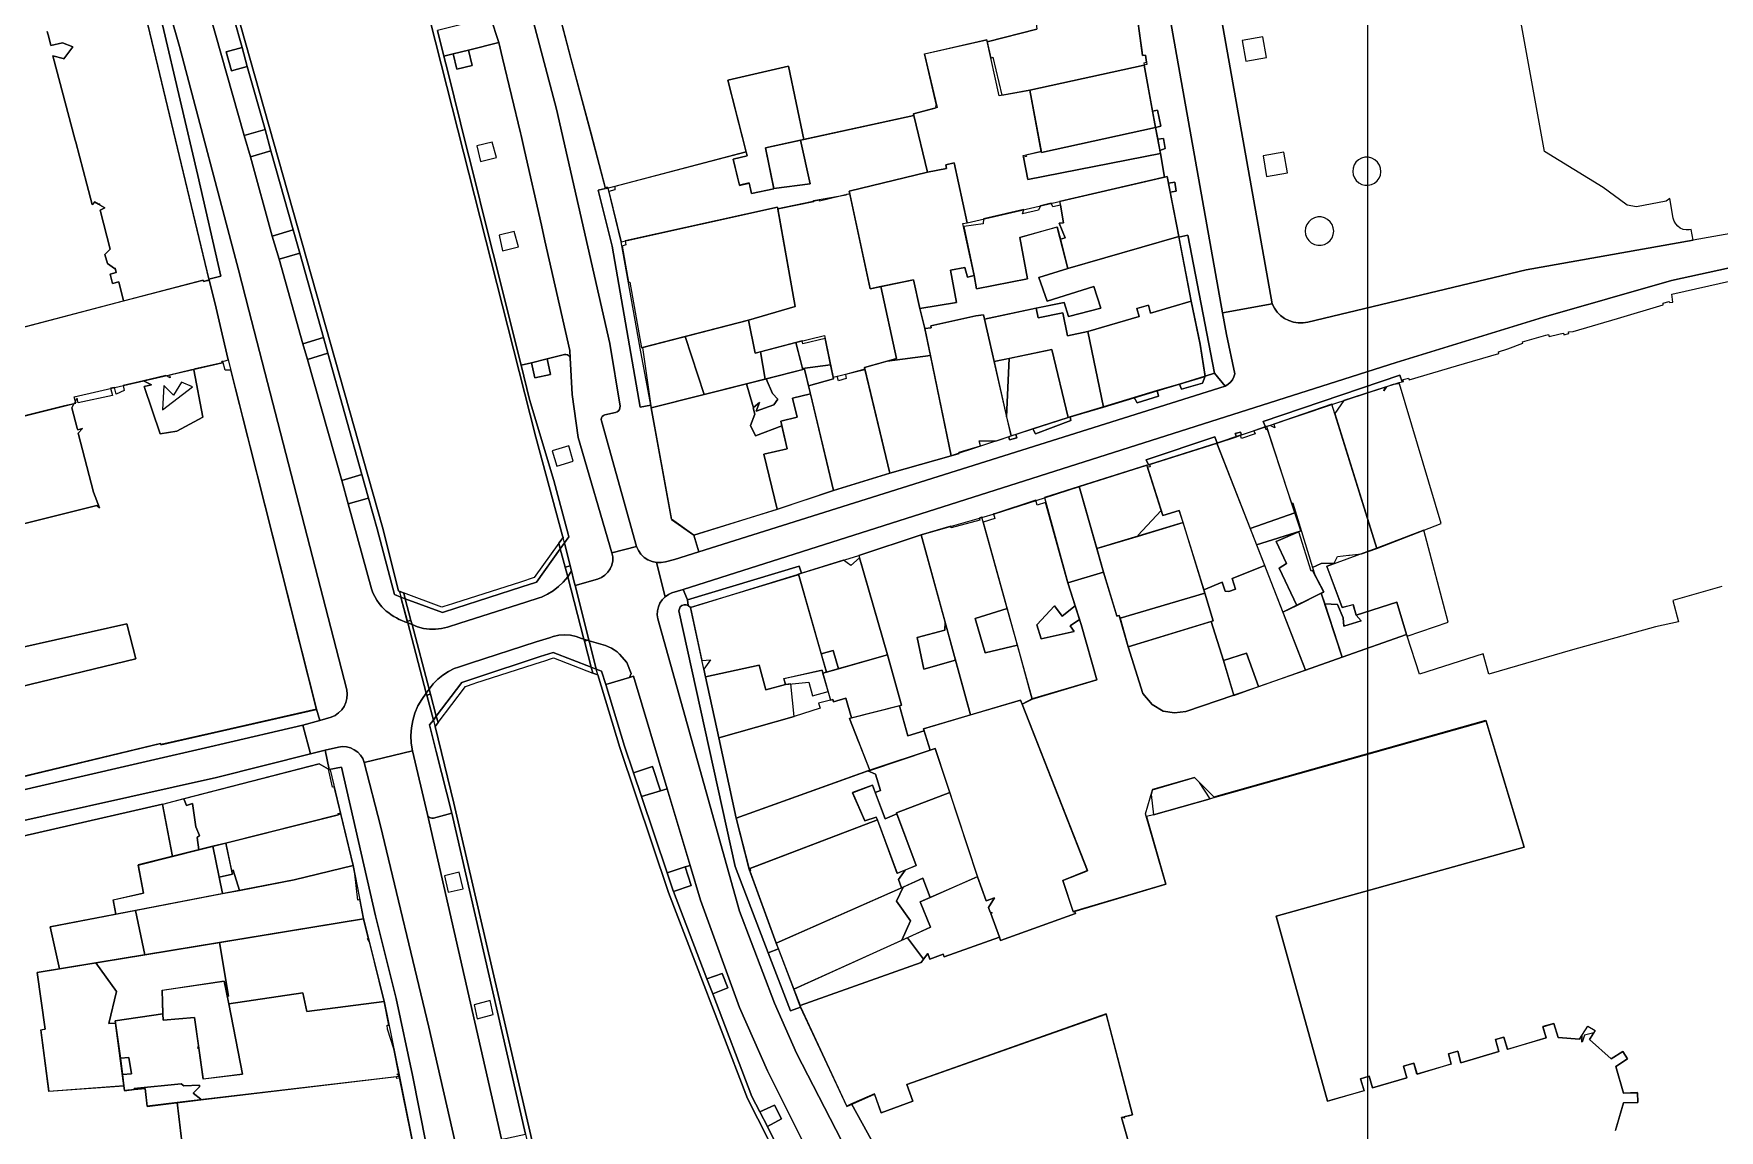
# Model space of a CAD drawing. Header units: metres. Extents: x -62 to 637, y -499 to 559.
# Drawn here: x 396.5 to 551.3, y 100.4 to 201.1 of the extents above; entities that cross this region are included whole.
import ezdxf

# ---------------------------------------------------------------- set-up
doc = ezdxf.new("R2010")
doc.units = ezdxf.units.M

msp = doc.modelspace()

# ---------------------------------------------------------------- linework, layer by layer
at = {"color": 7}
msp.add_lwpolyline([(0, 0), (519, 0), (519, 299), (0, 299)], close=True, dxfattribs=at)
at = {"layer": 'building_2', "color": 1}
for points in [[(496.51, 209.69), (496.38, 210.69), (486.52, 208.66), (486.78, 207.44), (487.91, 207.75), (488.62, 201.5), (484.06, 200.34), (484.39, 198.84), (484.58, 198.91), (485.4, 195.44), (487.99, 195.91), (498.46, 198.19), (498.52, 198.22), (498.48, 198.41), (498.7, 198.47), (498.61, 199.12), (498.32, 199.09), (497.01, 208.84), (496.86, 208.81), (496.74, 209.72), (496.51, 209.69)], [(489.05, 190.16), (499.52, 192.47), (498.46, 198.19), (487.99, 195.91), (489.05, 190.16)], [(468.13, 185.78), (471.13, 186.28), (471.18, 186.34), (471.44, 186.38), (471.39, 186.62), (478.57, 188.38), (477.33, 193.56), (466.92, 191.31), (467.8, 187.31), (464.47, 186.88), (464.48, 186.84), (462.44, 186.41), (462.22, 187.38), (461.31, 187.16), (460.73, 189.56), (462.03, 189.88), (461.95, 190.22), (449.88, 187.06), (449.89, 186.75), (449.34, 186.59), (450.47, 181.97), (464.8, 185.16), (464.84, 185), (468.16, 185.69), (468.13, 185.78)], [(487.62, 189.94), (487.66, 189.81), (487.4, 189.75), (487.8, 187.69), (499.98, 190.09), (499.52, 192.47), (489.05, 190.16), (489.03, 190.25), (487.62, 189.94)], [(466.92, 191.31), (463.72, 190.59), (464.47, 186.88), (467.8, 187.31), (466.92, 191.31)], [(482.88, 178.88), (481.84, 183.66), (482.22, 183.72), (481.02, 189.22), (480.27, 189.03), (480.33, 188.69), (478.57, 188.38), (471.39, 186.62), (473.32, 177.66), (477.31, 178.5), (477.87, 175.84), (481.26, 176.41), (480.68, 179.38), (482.02, 179.62), (482.27, 178.72), (482.88, 178.88)], [(491.08, 183.72), (490.66, 183.69), (491.22, 182.34), (490.79, 182.22), (491.48, 179.53), (501.66, 182.47), (500.59, 187.97), (490.71, 185.69), (490.78, 185.34), (491.08, 183.72)], [(450.54, 181.59), (451.13, 178.28), (451.25, 178.28), (452.34, 172.25), (462.15, 174.78), (466.43, 176.03), (464.8, 185.16), (450.84, 182.06), (450.88, 181.69), (450.54, 181.59)], [(490.66, 183.69), (491.08, 183.72), (490.78, 185.34), (490.1, 185.19), (489.94, 185.53), (488.95, 185.28), (488.77, 184.88), (487.31, 184.53), (487.44, 184.94), (483.72, 184.09), (483.68, 183.62), (481.91, 183.38), (482.88, 178.88), (483.08, 177.66), (487.76, 178.59), (487.05, 182.38), (490.5, 183.34), (490.79, 182.22), (491.22, 182.34), (490.66, 183.69)], [(491.14, 176.41), (488.55, 175.88), (488.73, 175), (491.01, 175.47), (491.45, 173.34), (493.3, 173.75), (498.02, 175.12), (497.8, 175.84), (498.86, 176.16), (499.07, 175.44), (502.8, 176.53), (501.66, 182.47), (491.48, 179.53), (488.81, 178.69), (489.58, 176.53), (493.85, 177.88), (494.51, 175.88), (491.53, 175.12), (491.14, 176.41)], [(474.87, 171.03), (478.86, 171.53), (478.35, 174.03), (477.87, 175.84), (477.31, 178.5), (474.29, 177.88), (475.73, 171.25), (474.87, 171.03)], [(504.07, 169.62), (503.62, 172.56), (502.8, 176.53), (499.07, 175.44), (498.86, 176.16), (497.8, 175.84), (498.02, 175.12), (493.3, 173.75), (494.75, 166.81), (499.66, 168.31), (501.73, 168.91), (504.07, 169.62)], [(483.44, 163.25), (483.34, 163.72), (484.93, 163.72), (486.25, 164.16), (483.82, 174.88), (483.71, 175.28), (483.03, 175.19), (478.9, 174.25), (478.91, 174.09), (478.35, 174.03), (480.76, 162.34), (481.5, 162.56), (481.48, 162.66), (483.44, 163.25)], [(494.75, 166.81), (493.3, 173.75), (491.45, 173.34), (491.01, 175.47), (488.73, 175), (488.55, 175.88), (483.82, 174.88), (484.7, 171), (489.99, 172.09), (491.51, 165.84), (494.75, 166.81)], [(458.08, 167.97), (463.67, 169.38), (463.26, 171.88), (462.75, 171.75), (462.15, 174.78), (456.32, 173.28), (458.08, 167.97)], [(453.14, 167.12), (453.21, 166.75), (458.08, 167.97), (456.32, 173.28), (452.41, 172.28), (453.14, 167.12)], [(463.67, 169.38), (467.14, 170.25), (466.51, 172.72), (463.26, 171.88), (463.67, 169.38)], [(467.11, 170.34), (469.68, 170.69), (469.19, 173.09), (467.14, 172.62), (467.09, 172.88), (466.51, 172.72), (467.11, 170.34)], [(489.99, 172.09), (486.09, 171.28), (485.85, 165.91), (486.25, 164.16), (491.51, 165.84), (489.99, 172.09)], [(463.16, 167.22), (462.62, 166.78), (462.59, 166.75), (462.74, 166.16), (462.34, 165.12), (462.8, 164.16), (465.2, 165.09), (465.11, 165.5), (466.62, 165.88), (466.2, 167.62), (467.83, 168.03), (467.28, 170.28), (463.78, 169.41), (464.35, 168.06), (464.84, 167.53), (464.48, 167), (462.85, 166.44), (463.16, 167.22)], [(469.68, 170.69), (467.11, 170.34), (467.14, 170.25), (467.28, 170.28), (467.65, 168.75), (469.94, 169.41), (469.68, 170.69)], [(471.12, 169.44), (470.4, 169.22), (470.3, 169.62), (469.91, 169.53), (469.94, 169.41), (467.65, 168.75), (469.95, 159.16), (475.13, 160.75), (472.83, 170.28), (471.04, 169.81), (471.12, 169.44)], [(478.86, 171.53), (474.87, 171.03), (472.8, 170.44), (475.13, 160.75), (480.76, 162.34), (478.86, 171.53)], [(486.09, 171.28), (484.7, 171), (485.85, 165.91), (486.09, 171.28)], [(409.66, 164.59), (412.05, 165.88), (411.24, 170.22), (411.02, 170.22), (409, 169.75), (409.07, 169.5), (408.66, 169.69), (406.62, 169.22), (407.35, 168.84), (406.67, 168.69), (408.13, 164.34), (409.66, 164.59)], [(408.36, 166.56), (411.12, 168.66), (410.09, 169.09), (409.35, 167.91), (408.48, 168.78), (408.36, 166.56)], [(462.62, 166.78), (462.51, 167.03), (461.97, 168.94), (453.21, 166.75), (455.09, 156.5), (457.12, 155.06), (464.77, 157.44), (463.57, 162.47), (465.71, 162.97), (465.2, 165.09), (462.8, 164.16), (462.34, 165.12), (462.74, 166.16), (462.59, 166.75), (462.62, 166.78)], [(462.62, 166.78), (463.16, 167.22), (462.85, 166.44), (464.48, 167), (464.84, 167.53), (464.35, 168.06), (463.78, 169.41), (461.97, 168.94), (462.51, 167.03), (462.62, 166.78)], [(520.61, 168.62), (516.81, 167.41), (515.97, 166.22), (519.83, 153.84), (525.74, 156.12), (521.91, 168.94), (521.34, 168.88), (520.72, 168.66), (520.48, 168.31), (520.61, 168.62)], [(463.57, 162.47), (464.77, 157.44), (469.95, 159.16), (467.83, 168.03), (466.2, 167.62), (466.62, 165.88), (465.11, 165.5), (465.71, 162.97), (463.57, 162.47)], [(513.94, 152.09), (514.73, 152.44), (515.92, 152.47), (516.23, 153.09), (517.27, 153.22), (517.34, 153.22), (518.43, 153.34), (519.83, 153.84), (515.71, 167.06), (510.38, 165.25), (510.48, 164.91), (510.04, 165.12), (509.7, 165.03), (511.98, 158.06), (512.12, 158), (513.94, 152.09)], [(512.3, 157.09), (509.8, 164.75), (509.69, 164.72), (509.59, 165), (508.55, 164.62), (508.65, 164.34), (507.41, 163.91), (507.31, 164.22), (505.16, 163.5), (508.22, 155.66), (512.3, 157.09)], [(505.92, 149.91), (506.26, 149.88), (506.86, 150.09), (506.55, 151.06), (509.54, 152.28), (505.16, 163.5), (498.95, 161.53), (499.03, 161.31), (498.79, 161.28), (500.19, 156.84), (501.7, 157.31), (503.95, 150.03), (505.62, 150.72), (505.92, 149.91)], [(497.95, 154.97), (497.9, 155.03), (500.03, 157.31), (498.73, 161.47), (492.52, 159.53), (494.13, 153.81), (497.95, 154.97)], [(491.48, 150.66), (494.73, 151.66), (492.52, 159.53), (489.31, 158.5), (491.48, 150.66)], [(492.69, 146.84), (492.54, 147.31), (491.68, 146.72), (492.05, 146.22), (489.02, 145.53), (488.61, 146.81), (490.23, 148.56), (490.96, 147.62), (492.14, 148.56), (491.48, 150.66), (489.43, 158.06), (488.66, 157.81), (488.54, 158.25), (484.83, 157.03), (484.64, 157), (484.77, 156.59), (483.7, 156.25), (488.19, 140), (494.14, 141.78), (492.69, 146.84)], [(483.39, 156.44), (480.77, 155.72), (480.73, 155.88), (477.99, 155.09), (482.52, 138.56), (487.13, 139.91), (487.26, 139.53), (488.19, 140), (486.84, 144.94), (483.89, 144.25), (482.95, 147.41), (485.9, 148.31), (483.58, 156.69), (483.34, 156.62), (483.39, 156.44)], [(497.9, 155.03), (497.95, 154.97), (502.04, 156.22), (501.7, 157.31), (500.19, 156.84), (500.03, 157.31), (497.9, 155.03)], [(512.8, 155.41), (512.85, 155.44), (512.3, 157.09), (508.22, 155.66), (508.8, 154.16), (512.8, 155.41)], [(477.62, 145.66), (480.16, 146.34), (480.19, 147.06), (477.99, 155.09), (472.28, 153.19), (474.9, 144.06), (476.2, 139.44), (476, 139.38), (476.78, 136.62), (478.27, 137.09), (478.22, 137.28), (482.52, 138.56), (481.14, 143.59), (478.25, 142.75), (477.62, 145.66)], [(504.04, 149.72), (502.04, 156.22), (494.13, 153.81), (494.73, 151.66), (495.96, 147.62), (496.19, 147.69), (496.27, 147.44), (504.04, 149.72)], [(511.53, 152.44), (510.59, 154.47), (512.8, 155.41), (508.8, 154.16), (511.22, 147.97), (512.48, 148.59), (510.87, 152.03), (511.53, 152.44)], [(466.73, 151.47), (468.83, 144.16), (469.92, 144.47), (470.4, 142.78), (474.9, 144.06), (472.34, 152.97), (471.55, 152.25), (470.86, 152.75), (466.73, 151.47)], [(506.26, 149.88), (505.92, 149.91), (505.62, 150.72), (503.95, 150.03), (504.82, 147.19), (504.63, 147.12), (505.75, 143.56), (507.88, 144.22), (508.97, 141.16), (513.28, 142.66), (509.54, 152.28), (506.55, 151.06), (506.86, 150.09), (506.26, 149.88)], [(516.65, 148.41), (515.23, 152.19), (515.92, 152.47), (514.73, 152.44), (513.94, 152.09), (514.15, 151.41), (514.96, 149.84), (514.73, 149.72), (515.05, 148.75), (516.21, 148.69), (516.75, 147.47), (516.8, 146.69), (518.39, 147.19), (517.95, 147.72), (517.67, 148.66), (516.65, 148.41)], [(466.67, 151.44), (466.64, 151.38), (456.81, 148.41), (457.88, 143.53), (458.66, 143.62), (458.05, 142.75), (458.2, 142.06), (463.12, 143.12), (463.73, 140.84), (465.55, 141.34), (465.4, 141.88), (468.9, 142.66), (468.98, 142.38), (469.3, 142.47), (466.73, 151.47), (466.67, 151.44)], [(492.05, 146.22), (491.68, 146.72), (492.54, 147.31), (492.14, 148.56), (490.96, 147.62), (490.23, 148.56), (488.61, 146.81), (489.02, 145.53), (492.05, 146.22)], [(496.27, 147.44), (497, 144.81), (504.82, 147.19), (504.04, 149.72), (496.27, 147.44)], [(513.28, 142.66), (516.66, 143.84), (514.73, 149.72), (511.22, 147.97), (513.28, 142.66)], [(522.55, 145.94), (521.66, 148.91), (517.95, 147.72), (518.39, 147.19), (516.8, 146.69), (516.75, 147.47), (516.21, 148.69), (515.05, 148.75), (516.66, 143.84), (522.55, 145.94)], [(480.16, 146.34), (477.62, 145.66), (478.25, 142.75), (481.14, 143.59), (480.19, 147.06), (480.16, 146.34)], [(486.84, 144.94), (485.9, 148.31), (482.95, 147.41), (483.89, 144.25), (486.84, 144.94)], [(470.4, 142.78), (469.92, 144.47), (468.83, 144.16), (468.88, 143.94), (469.3, 142.47), (470.4, 142.78)], [(471.09, 140.09), (471.62, 138.28), (476.2, 139.44), (474.9, 144.06), (468.98, 142.38), (469.67, 139.91), (469.88, 139.97), (469.95, 139.75), (471.09, 140.09)], [(506.71, 140.34), (508.97, 141.16), (507.88, 144.22), (505.75, 143.56), (506.71, 140.34)], [(466.34, 138.41), (466.05, 141.41), (465.55, 141.34), (463.73, 140.84), (463.12, 143.12), (458.2, 142.06), (459.44, 136.44), (466.34, 138.41)], [(471.42, 138.22), (471.62, 138.28), (471.09, 140.09), (469.95, 139.75), (469.88, 139.97), (469.67, 139.91), (468.59, 139.62), (468.74, 139.16), (466.34, 138.41), (459.44, 136.44), (461.01, 129.06), (473.28, 133.47), (472.33, 135.91), (472.24, 136.12), (471.42, 138.22)], [(484.73, 121.75), (484.19, 120.88), (484.35, 120.44), (484.52, 120.38), (484.39, 120.31), (485.18, 118.16), (485.29, 117.84), (492.16, 120.31), (492.09, 120.53), (491.97, 120.5), (491, 123.34), (493.27, 124.25), (487.26, 139.53), (487.13, 139.91), (478.22, 137.28), (478.84, 135.31), (479.28, 135.47), (483.16, 123.69), (483.98, 121.47), (484.73, 121.75)], [(473.78, 131.44), (474.7, 129), (475.77, 129.47), (475.73, 129.56), (480.62, 131.44), (479.28, 135.47), (473.28, 133.47), (473.12, 133.41), (473.81, 133.12), (474.27, 131.62), (473.78, 131.44)], [(411.75, 127.47), (411.54, 127.31), (411.7, 126.16), (424.52, 129.38), (424.48, 129.5), (424.69, 129.56), (424.11, 131.94), (423.96, 131.91), (423.59, 133.56), (422.73, 134.06), (410.3, 130.84), (410.55, 130.25), (411.11, 130.41), (411.41, 128.28), (411.75, 127.47)], [(473.81, 133.12), (473.12, 133.41), (461.01, 129.06), (462.22, 124.41), (473.98, 128.91), (473.88, 129.16), (472.83, 128.84), (471.71, 131.41), (473.53, 132.09), (473.78, 131.44), (474.27, 131.62), (473.81, 133.12)], [(504.53, 130.84), (503.56, 132.34), (503.1, 132.81), (499.23, 131.69), (499.11, 131.25), (499.32, 129.38), (504.53, 130.84)], [(411.54, 127.31), (411.75, 127.47), (411.41, 128.28), (411.11, 130.41), (410.55, 130.25), (410.3, 130.84), (408.35, 130.34), (409.27, 125.56), (411.7, 126.16), (411.54, 127.31)], [(476.21, 122.69), (478.14, 123.56), (478.84, 121.78), (483.17, 123.72), (480.62, 131.44), (475.73, 129.56), (477.55, 124.72), (476.52, 124.31), (475.91, 123.44), (476.21, 122.69)], [(420.44, 123.41), (425.86, 124.72), (424.72, 129.44), (414.18, 126.78), (414.7, 124.28), (414.84, 124.31), (415.41, 122.44), (420.44, 123.41)], [(462.34, 124.28), (462.27, 124.25), (464.7, 117.59), (476.21, 122.69), (475.91, 123.44), (476.52, 124.31), (475.79, 124), (473.98, 128.91), (462.28, 124.44), (462.34, 124.28)], [(403.82, 121.56), (404.08, 120.25), (413.87, 122.16), (412.97, 126.5), (406.12, 124.78), (406.62, 122.19), (403.82, 121.56)], [(426.47, 121.62), (426.29, 121.56), (426.01, 123.97), (425.86, 124.72), (420.44, 123.41), (405.88, 120.59), (406.73, 116.53), (426.81, 119.84), (426.47, 121.62)], [(413.87, 122.16), (415.41, 122.44), (414.84, 124.31), (414.7, 124.28), (414.77, 123.94), (413.55, 123.66), (413.87, 122.16)], [(477.01, 119.66), (475.73, 121.44), (476.34, 122.75), (464.7, 117.59), (466.3, 113.38), (476.23, 117.88), (477.01, 119.66)], [(475.73, 121.44), (477.01, 119.66), (476.23, 117.88), (478.85, 119.06), (477.92, 121.38), (478.84, 121.78), (478.14, 123.56), (476.34, 122.75), (475.73, 121.44)], [(476.74, 118.09), (478.21, 116.12), (478.61, 116.66), (478.8, 116.12), (480.03, 116.59), (480.12, 116.34), (485.18, 118.16), (484.39, 120.31), (484.52, 120.38), (484.35, 120.44), (484.19, 120.88), (484.73, 121.75), (483.98, 121.47), (483.16, 123.69), (477.92, 121.38), (478.85, 119.06), (476.74, 118.09)], [(405.88, 120.59), (398.03, 119.09), (398.88, 115.25), (406.73, 116.53), (405.88, 120.59)], [(413.57, 117.66), (414.41, 112.72), (414.3, 112.72), (414.43, 112.03), (421.24, 113.03), (421.59, 111.34), (428.7, 112.25), (427.34, 117.72), (427.16, 118.03), (427.24, 118.09), (426.81, 119.84), (413.57, 117.66)], [(414.41, 112.72), (413.57, 117.66), (402.22, 115.78), (404.12, 113.16), (403.41, 110.22), (404.05, 110.25), (404.02, 110.47), (408.39, 111.12), (408.31, 113.28), (414.02, 114.12), (414.3, 112.72), (414.41, 112.72)], [(478.01, 115.84), (478.21, 116.12), (476.74, 118.09), (466.3, 113.38), (466.88, 111.88), (478.01, 115.84)], [(402.22, 115.78), (396.84, 114.91), (397.57, 109.72), (397.18, 109.62), (397.93, 104), (404.8, 104.5), (404.05, 110.25), (403.41, 110.22), (404.12, 113.16), (402.22, 115.78)], [(405.75, 104.25), (410.06, 104.69), (410.3, 104.5), (411.74, 104.56), (411.76, 104.41), (411.16, 103.84), (411.87, 103.28), (411.88, 103.22), (430.1, 105.38), (429.85, 105.56), (430.06, 105.56), (429.59, 107.91), (429.02, 109.72), (428.97, 110.06), (429.14, 110.06), (428.7, 112.25), (421.59, 111.34), (421.24, 113.03), (414.43, 112.03), (415.7, 105.56), (412.09, 105.12), (411.69, 107.97), (411.59, 107.94), (411.65, 108.22), (411.28, 110.78), (408.41, 110.53), (408.39, 111.12), (404.02, 110.47), (404.48, 107.03), (405.26, 107.12), (405.52, 105.62), (404.67, 105.53), (404.8, 104.5), (404.85, 104.06), (405.76, 104.16), (405.75, 104.25)], [(405.26, 107.12), (404.48, 107.03), (404.67, 105.53), (405.52, 105.62), (405.26, 107.12)], [(431.44, 98.78), (430.12, 105.25), (429.85, 105.19), (429.82, 105.34), (409.7, 102.97), (410.48, 96.28), (431.3, 98.59), (431.27, 98.75), (431.44, 98.78)], [(410.06, 104.69), (405.75, 104.25), (405.76, 104.16), (406.77, 104.25), (406.94, 102.62), (411.88, 103.22), (411.87, 103.28), (411.16, 103.84), (411.76, 104.41), (411.74, 104.56), (410.3, 104.5), (410.06, 104.69)]]:
    msp.add_lwpolyline(points, close=True, dxfattribs=at)
for points in [[(444.54, 203.72), (445.83, 198.81), (447.7, 191.88), (449, 186.97), (449.2, 187.03), (449.08, 186.88), (461.95, 190.22), (460.24, 196.81), (465.81, 198.09), (467.22, 191.38), (477.33, 193.56), (477.29, 193.72), (479.39, 194.28), (479.34, 194.47), (479.41, 194.5), (478.3, 199.22), (484.02, 200.53), (484.06, 200.34), (488.62, 201.5)], [(387.34, 171.97), (404.78, 176.56), (404.33, 178.31), (403.76, 178.16), (403.54, 179), (404.11, 179.16), (404.01, 179.56), (403.93, 179.53), (403.3, 179.97), (403.07, 180.81), (403.55, 181.31), (402.63, 184.88), (403.06, 185.09), (402.57, 185.38), (402.57, 185.47), (402.48, 185.44), (402.12, 185.66), (401.98, 185.44), (401.88, 185.41), (401.39, 187.28), (400.39, 191.12), (400.34, 191.31), (398.27, 199.06), (399.24, 198.81), (399.29, 198.78), (400.11, 199.88), (399.18, 200.25), (398.1, 200), (397.91, 200.75), (397.77, 201.28)], [(397.77, 201.28), (397.91, 200.75), (398.1, 200), (399.18, 200.25), (400.11, 199.88), (399.29, 198.78), (399.24, 198.81), (398.27, 199.06), (400.34, 191.31), (400.39, 191.12), (401.39, 187.28), (401.88, 185.41), (401.98, 185.44), (402.12, 185.66), (402.48, 185.44), (402.57, 185.47), (402.57, 185.38), (402.57, 185.38), (403.06, 185.09), (402.63, 184.88), (403.55, 181.31), (403.07, 180.81), (403.3, 179.97), (403.93, 179.53), (404.01, 179.56), (404.11, 179.16), (403.54, 179), (403.76, 178.16), (404.33, 178.31), (404.78, 176.56), (412.09, 178.47), (412.11, 178.34), (412.63, 178.47), (407, 201.91)], [(389.91, 131.53), (408.17, 135.94), (408.2, 135.81), (422.48, 139.06), (414.63, 170.19), (414.11, 170.19), (413.9, 171), (413.8, 171), (413.82, 170.88), (411.23, 170.28), (411.24, 170.22), (412.05, 165.88), (409.66, 164.59), (408.13, 164.34), (406.67, 168.69), (407.35, 168.84), (406.62, 169.22), (404.73, 168.78), (404.73, 168.78), (404.83, 168.34), (404.1, 168), (403.95, 168.59), (403.59, 168.53), (403.77, 167.88), (400.62, 167.19), (400.51, 167.62), (400.34, 167.34), (400.38, 167.19), (400.24, 167.16), (400.21, 167.09), (400.03, 166.75), (400.52, 164.88), (400.59, 164.72), (401.01, 164.84), (400.62, 164.41), (402.01, 159), (402.58, 157.56), (402.32, 157.78), (393.88, 155.66)], [(393.88, 155.66), (402.32, 157.78), (402.58, 157.56), (402.01, 159), (400.62, 164.41), (401.01, 164.84), (400.59, 164.72), (400.52, 164.88), (400.03, 166.75), (400.21, 167.09), (399.36, 166.91), (389.33, 164.41)], [(395.24, 144.72), (405.09, 146.91), (405.91, 143.69), (386.52, 139.03)], [(386.52, 139.03), (405.91, 143.69), (405.09, 146.91), (395.24, 144.72)], [(541.74, 100.41), (542.49, 102.94), (543.81, 102.97), (543.78, 103.88), (542.49, 103.84), (541.78, 106.28), (542.86, 106.97), (542.41, 107.66), (541.34, 106.97), (539.37, 108.75), (539.77, 109.38), (538.89, 109.16), (538.7, 108.5), (538.65, 108.53), (538.7, 109.12), (538.64, 109.09), (538.44, 108.78), (536.47, 108.94), (536.08, 110.22), (535.06, 109.94), (535.37, 108.91), (531.83, 107.84), (531.5, 108.97), (530.73, 108.75), (531.05, 107.66), (527.56, 106.62), (527.26, 107.69), (526.4, 107.44), (526.67, 106.5), (523.52, 105.59), (523.23, 106.59), (522.27, 106.31), (522.59, 105.25), (519.45, 104.31), (519.14, 105.38), (518.34, 105.16), (518.66, 104.06), (515.3, 103.09), (510.58, 120.09), (533.37, 126.41), (529.88, 137.97), (504.53, 130.84), (499.32, 129.38), (498.69, 129.22), (500.47, 123), (500.47, 123), (492.09, 120.53), (492.16, 120.31), (485.29, 117.84), (485.18, 118.16), (480.12, 116.34), (480.03, 116.59), (478.8, 116.12), (478.61, 116.66), (478.21, 116.12), (478.01, 115.84), (466.88, 111.88), (466.93, 111.75), (471.19, 102.62), (473.73, 103.75), (474.34, 102.03), (477.24, 103.09), (476.68, 104.62), (494.98, 111.09), (497.41, 101.84), (496.62, 101.66), (496.66, 101.53), (496.49, 101.62), (496.39, 101.59), (500.74, 86.34)]]:
    msp.add_lwpolyline(points, dxfattribs=at)
at = {"layer": 'road_0', "color": 8}
for points in [[(424.74, 268.98), (444.51, 194.16), (449.43, 172.65), (450.36, 166.9), (450.35, 166.74), (450.3, 166.59), (450.22, 166.46), (450.09, 166.37), (449.95, 166.31), (448.96, 166.08), (448.83, 166.03), (448.73, 165.93), (448.66, 165.81), (448.63, 165.67), (448.64, 165.53), (451.86, 154), (452.04, 153.63), (452.28, 153.29), (452.58, 153.01), (452.92, 152.79), (453.3, 152.63), (453.7, 152.54), (454.12, 152.53), (454.52, 152.6), (455.35, 152.82), (457.6, 153.52), (457.12, 155.05), (455.09, 156.51), (453.21, 166.75), (453.17, 166.97), (452.21, 166.81), (449.62, 181.59), (448.34, 186.73), (449.03, 186.86), (447.7, 191.87), (445.83, 198.82), (444.54, 203.73)], [(438.46, 202.58), (439.24, 200.27), (439.58, 198.84), (441.21, 191.99), (441.27, 191.72), (441.58, 190.35), (443.14, 183.49), (443.46, 182.06), (445.75, 172.01), (445.77, 171.33), (445.95, 167.95), (446.52, 164.01), (449.61, 153.44), (451.86, 154), (448.64, 165.53), (448.63, 165.67), (448.66, 165.81), (448.73, 165.93), (448.83, 166.03), (448.96, 166.08), (449.95, 166.31), (450.09, 166.37), (450.22, 166.46), (450.3, 166.59), (450.35, 166.74), (450.36, 166.9), (449.43, 172.65), (444.51, 194.16), (424.74, 268.98)], [(405.31, 228.92), (415.86, 191.73), (417.77, 192.27), (416.13, 198.08), (414.68, 197.67), (414.19, 199.41), (415.65, 199.81), (413.37, 207.92)], [(406.19, 212.95), (409.9, 199.9), (415.32, 179.39), (416.29, 175.71), (425.26, 140.85), (425.31, 140.46), (425.28, 140.07), (425.18, 139.69), (425.02, 139.33), (424.8, 139.01), (424.52, 138.73), (424.2, 138.51), (423.84, 138.35), (422.78, 138.05), (421.22, 137.6), (421.95, 134.97), (423.29, 135.3), (424.5, 135.6), (424.87, 135.65), (425.25, 135.62), (425.62, 135.53), (425.96, 135.36), (426.27, 135.14), (426.52, 134.86), (426.73, 134.54), (426.87, 134.19), (431.31, 135.26), (431.19, 135.95), (431.16, 136.66), (431.2, 137.36), (431.33, 138.05), (431.53, 138.72), (431.8, 139.37), (432.15, 139.98), (432.57, 140.55), (430.86, 147), (430.59, 147.1), (430.33, 147.21), (430.08, 147.32), (429.83, 147.45), (429.58, 147.59), (429.35, 147.74), (429.12, 147.91), (428.9, 148.08), (428.69, 148.27), (428.5, 148.47), (428.25, 148.77), (428.02, 149.08), (427.83, 149.41), (427.67, 149.76), (427.54, 150.13), (425.4, 157.91), (424.8, 160.08), (421.65, 171.18), (421.24, 172.61), (419.05, 180.38), (418.42, 182.5), (416.42, 189.77), (415.86, 191.73), (405.31, 228.92)], [(408.34, 201.9), (411.61, 188.05), (413.7, 178.82), (412.61, 178.54), (412.63, 178.46), (413.2, 176.27), (413.84, 173.51), (414.39, 171.13), (422.49, 139.08), (422.78, 138.05), (423.84, 138.35), (424.2, 138.51), (424.52, 138.73), (424.8, 139.01), (425.02, 139.33), (425.18, 139.69), (425.28, 140.07), (425.31, 140.46), (425.26, 140.85), (416.29, 175.71), (415.32, 179.39), (409.9, 199.9), (406.19, 212.95)], [(497.93, 201.99), (498.25, 199.59), (498.32, 199.08), (498.61, 199.12), (498.73, 198.24), (498.46, 198.2), (499.25, 193.98), (499.71, 194.05), (500.01, 192.6), (499.52, 192.47), (499.72, 191.41), (500.26, 191.47), (500.41, 190.54), (499.92, 190.37), (499.98, 190.08), (500.35, 187.92), (500.59, 187.97), (500.71, 187.37), (501.29, 187.46), (501.41, 186.62), (500.87, 186.54), (501.65, 182.46), (501.67, 182.39), (502.49, 182.58), (504.93, 169.92), (505.91, 168.74), (506.17, 168.89), (506.39, 169.08), (506.58, 169.32), (506.71, 169.58), (506.79, 169.87), (506.03, 173.47), (505.68, 175.46), (500.72, 203.29)], [(500.72, 203.29), (505.68, 175.46), (510.23, 176.27), (505.33, 203.78)], [(564.24, 184.85), (548.87, 182.12), (533.55, 179.4), (513.49, 174.6), (513.06, 174.53), (512.61, 174.53), (512.18, 174.6), (511.76, 174.74), (511.36, 174.94), (511, 175.2), (510.69, 175.52), (510.43, 175.88), (510.23, 176.27), (505.68, 175.46), (506.03, 173.47), (506.79, 169.87), (506.71, 169.58), (506.58, 169.32), (506.39, 169.08), (506.17, 168.89), (505.91, 168.74), (457.6, 153.52), (455.35, 152.82), (454.52, 152.6), (454.12, 152.53), (453.7, 152.54), (454.49, 149.38), (454.79, 149.6), (455.12, 149.76), (456.14, 150.06), (521.6, 170.89), (535.14, 175.06), (546.89, 178.43), (558.25, 180.89)], [(558.25, 180.89), (546.89, 178.43), (535.14, 175.06), (521.6, 170.89), (456.14, 150.06), (456.54, 149.12), (466.8, 152.2), (467.01, 151.56), (472.28, 153.18), (477.99, 155.08), (483.58, 156.68), (484.83, 157.04), (489.31, 158.49), (492.53, 159.53), (492.53, 159.53), (498.73, 161.47), (498.88, 161.52), (498.66, 161.97), (504.96, 164.06), (505.17, 163.49), (506.94, 164.09), (506.84, 164.38), (507.31, 164.51), (507.42, 164.25), (509.6, 164.99), (509.4, 165.47), (521.95, 169.72), (522.15, 169.12), (522.28, 169.15), (522.24, 169.35), (522.75, 169.47), (522.79, 169.32), (527.16, 170.59), (531.02, 171.72), (531, 171.87), (531.85, 172.16), (533.23, 172.67), (533.2, 172.79), (533.43, 172.85), (535.34, 173.42), (535.61, 173.48), (535.66, 173.29), (536.53, 173.5), (536.66, 173.53), (536.96, 173.6), (536.99, 173.45), (537.46, 173.57), (537.42, 173.72), (537.85, 173.73), (541.92, 174.94), (546.12, 176.19), (546.12, 176.34), (546.63, 176.49), (546.73, 176.39), (547.01, 176.45), (546.91, 177.17), (554.66, 178.92)], [(477.88, 85.54), (466.56, 107.51), (464.53, 112.1), (461.33, 120.55), (453.82, 147.38), (453.77, 147.74), (453.79, 148.11), (453.88, 148.47), (454.02, 148.81), (454.23, 149.12), (454.49, 149.38), (454.49, 149.38), (453.7, 152.54), (453.3, 152.63), (452.92, 152.79), (452.58, 153.01), (452.28, 153.29), (452.04, 153.63), (451.86, 154), (449.61, 153.44), (449.68, 153.07), (449.68, 152.68), (449.6, 152.31), (449.45, 151.96), (449.24, 151.64), (448.97, 151.37), (448.65, 151.16), (448.3, 151.02), (446.23, 150.43), (447.5, 145.43), (447.51, 145.36), (448.59, 145.04), (449.03, 144.91), (449.31, 144.8), (449.58, 144.67), (449.83, 144.51), (450.08, 144.33), (450.31, 144.14), (450.97, 143.35), (451.37, 142.36), (451.21, 141.97), (451.6, 142.12), (454.68, 131.77), (456.78, 124.74), (457.73, 121.56), (461.32, 111.69), (463.88, 105.89), (467.81, 98.06)], [(474.39, 97.81), (471.62, 102.84), (471.19, 102.64), (466.93, 111.74), (466, 111.38), (463.97, 116.71), (460.94, 124.64), (455.76, 148.1), (455.8, 148.29), (455.89, 148.46), (456.04, 148.59), (456.23, 148.66), (456.42, 148.66), (456.61, 148.6), (456.54, 149.12), (456.14, 150.06), (455.12, 149.76), (454.79, 149.6), (454.49, 149.38), (454.23, 149.12), (454.02, 148.81), (453.88, 148.47), (453.79, 148.11), (453.77, 147.74), (453.82, 147.38), (461.33, 120.55), (464.53, 112.1), (466.56, 107.51), (477.88, 85.54)], [(436.59, 93.32), (432.79, 109.9), (428.36, 128.38), (426.87, 134.19), (426.87, 134.19), (426.73, 134.54), (426.52, 134.86), (426.27, 135.14), (425.96, 135.36), (425.62, 135.53), (425.25, 135.62), (424.87, 135.65), (424.5, 135.6), (423.29, 135.3), (423.66, 133.54), (424.78, 133.75), (427.9, 120.1), (429.8, 112.53), (431.3, 105.49), (433.84, 92.66)], [(439.48, 99.61), (432.67, 129.42), (431.31, 135.26), (426.87, 134.19), (428.36, 128.38), (432.79, 109.9), (436.59, 93.32)]]:
    msp.add_lwpolyline(points, dxfattribs=at)
for points in [[(438.46, 202.58), (433.6, 201.36), (434.18, 199.03), (435.04, 199.24), (436.43, 199.58), (439.24, 200.27), (438.46, 202.58)], [(439.24, 200.27), (436.43, 199.58), (436.77, 198.17), (435.38, 197.81), (435.04, 199.24), (434.18, 199.03), (434.54, 197.6), (436.3, 190.55), (436.65, 189.12), (438.35, 182.34), (438.71, 180.89), (441.27, 170.64), (442.22, 170.88), (443.66, 171.23), (445.26, 171.63), (445.39, 171.64), (445.52, 171.61), (445.63, 171.54), (445.71, 171.45), (445.77, 171.33), (445.75, 172.01), (443.46, 182.06), (443.14, 183.49), (441.58, 190.35), (441.27, 191.72), (441.21, 191.99), (439.58, 198.84), (439.24, 200.27)], [(418.31, 190.33), (416.42, 189.77), (418.42, 182.5), (420.35, 183.06), (418.31, 190.33)], [(420.95, 180.94), (419.05, 180.38), (421.24, 172.61), (423.12, 173.2), (420.95, 180.94)], [(423.53, 171.75), (421.65, 171.18), (424.8, 160.08), (426.66, 160.61), (423.53, 171.75)], [(445.77, 171.33), (445.71, 171.45), (445.63, 171.54), (445.52, 171.61), (445.39, 171.64), (445.26, 171.63), (443.66, 171.23), (443.98, 169.79), (442.54, 169.48), (442.22, 170.88), (441.27, 170.64), (442.05, 167.49), (444.27, 160.07), (445.59, 155.13), (445.65, 154.89), (445.25, 154.33), (445.78, 152.22), (445.9, 151.76), (446.12, 150.86), (446.23, 150.43), (448.3, 151.02), (448.65, 151.16), (448.97, 151.37), (449.24, 151.64), (449.45, 151.96), (449.6, 152.31), (449.68, 152.68), (449.68, 153.07), (449.61, 153.44), (446.52, 164.01), (445.95, 167.95), (445.77, 171.33)], [(505.91, 168.74), (504.93, 169.92), (504.07, 169.64), (503.84, 169), (501.89, 168.46), (501.72, 168.92), (499.66, 168.32), (499.79, 167.81), (497.82, 167.21), (497.56, 167.68), (494.75, 166.83), (491.67, 165.91), (491.73, 165.58), (488.49, 164.34), (488.26, 164.82), (486.68, 164.3), (486.79, 163.99), (486.1, 163.79), (486.06, 164.09), (480.76, 162.33), (475.13, 160.75), (469.94, 159.16), (464.78, 157.42), (457.12, 155.05), (457.6, 153.52), (505.91, 168.74)], [(427.27, 158.43), (427.14, 158.4), (425.4, 157.91), (427.54, 150.13), (427.67, 149.76), (427.83, 149.41), (428.02, 149.08), (428.25, 148.77), (428.5, 148.47), (428.69, 148.27), (428.9, 148.08), (429.12, 147.91), (429.35, 147.74), (429.58, 147.59), (429.83, 147.45), (430.08, 147.32), (430.33, 147.21), (430.59, 147.1), (430.86, 147), (430.82, 147.14), (430.24, 149.36), (429.64, 149.59), (428.05, 155.64), (427.27, 158.43)], [(445.9, 151.76), (445.25, 154.33), (444.87, 153.8), (442.68, 150.73), (442.58, 150.7), (441.35, 150.3), (435.29, 148.36), (434.14, 147.99), (434.05, 147.96), (430.64, 149.21), (430.24, 149.36), (430.86, 147), (431.27, 146.84), (431.77, 146.64), (432.31, 146.49), (432.87, 146.41), (433.42, 146.41), (433.98, 146.47), (434.52, 146.61), (435.66, 146.97), (441.72, 148.9), (442.94, 149.29), (443.15, 149.36), (443.71, 149.63), (444.23, 149.95), (444.71, 150.33), (445.15, 150.75), (445.55, 151.22), (445.9, 151.76)], [(446.23, 150.43), (446.12, 150.86), (445.9, 151.76), (445.55, 151.22), (445.15, 150.75), (444.71, 150.33), (444.23, 149.95), (443.71, 149.63), (443.15, 149.36), (442.94, 149.29), (441.72, 148.9), (435.66, 146.97), (434.52, 146.61), (433.98, 146.47), (433.42, 146.41), (432.87, 146.41), (432.31, 146.49), (431.77, 146.64), (431.27, 146.84), (430.86, 147), (432.57, 140.55), (432.83, 140.92), (433.2, 141.4), (433.62, 141.83), (434.09, 142.21), (434.6, 142.54), (435.14, 142.82), (435.53, 142.94), (436.64, 143.3), (442.67, 145.25), (443.87, 145.64), (444.22, 145.75), (444.74, 145.87), (445.27, 145.91), (445.81, 145.87), (446.33, 145.75), (446.82, 145.56), (447.04, 145.5), (447.51, 145.36), (446.23, 150.43)], [(448.17, 142.76), (447.51, 145.36), (447.04, 145.5), (446.82, 145.56), (446.33, 145.75), (445.81, 145.87), (445.27, 145.91), (444.74, 145.87), (444.22, 145.75), (443.87, 145.64), (442.67, 145.25), (436.64, 143.3), (435.53, 142.94), (435.14, 142.82), (434.6, 142.54), (434.09, 142.21), (433.62, 141.83), (433.2, 141.4), (432.83, 140.92), (432.57, 140.55), (433.22, 138.08), (433.49, 138.44), (435.83, 141.54), (435.91, 141.57), (437.01, 141.93), (443.02, 143.9), (444.21, 144.27), (447.72, 142.93), (448.17, 142.76)], [(447.51, 145.36), (448.17, 142.76), (448.66, 142.58), (449.04, 141.33), (451.21, 141.97), (451.37, 142.36), (450.97, 143.35), (450.31, 144.14), (450.08, 144.33), (449.83, 144.51), (449.58, 144.67), (449.31, 144.8), (449.03, 144.91), (448.59, 145.04), (447.51, 145.36)], [(451.21, 141.97), (449.04, 141.33), (450.77, 135.69), (451.59, 133.24), (453.35, 133.81), (454.07, 131.59), (454.68, 131.77), (451.6, 142.12), (451.21, 141.97)], [(432.61, 140.37), (432.57, 140.55), (432.15, 139.98), (431.8, 139.37), (431.53, 138.72), (431.33, 138.05), (431.2, 137.36), (431.16, 136.66), (431.19, 135.95), (431.31, 135.26), (432.67, 129.42), (432.72, 129.29), (432.82, 129.17), (432.95, 129.1), (433.09, 129.06), (433.24, 129.07), (434.91, 129.52), (433.48, 135.19), (432.86, 137.64), (433.22, 138.08), (432.61, 140.37)], [(421.22, 137.6), (422.78, 138.05), (422.49, 139.08), (412.81, 136.87), (408.2, 135.82), (408.17, 135.94), (389.91, 131.54), (389.93, 131.39), (389.33, 131.24), (389.28, 131.44), (388.26, 131.21), (387.5, 131.04), (358.7, 124.63), (342.43, 121.01), (341.71, 120.85), (342.03, 119.38), (342.05, 119.3), (358.85, 123.18), (359.01, 123.22), (406.46, 134.18), (413.1, 135.72), (413.61, 135.83), (421.22, 137.6)], [(421.95, 134.97), (421.22, 137.6), (413.61, 135.83), (413.1, 135.72), (406.46, 134.18), (359.01, 123.22), (358.85, 123.18), (342.05, 119.3), (342.49, 117.02), (413.31, 132.81), (421.95, 134.97)], [(386.04, 125.25), (388.54, 125.82), (408.35, 130.35), (422.73, 134.07), (423.66, 133.54), (423.29, 135.3), (421.95, 134.97), (413.31, 132.81), (342.49, 117.02), (342.66, 116.12), (342.85, 115.42), (348.36, 116.68), (353.92, 117.94), (359.2, 119.14), (368.93, 121.36), (374.18, 122.55), (376.44, 123.07), (386.04, 125.25)], [(454.68, 131.77), (454.07, 131.59), (452.33, 131.07), (454.69, 124.04), (456.32, 124.6), (456.78, 124.74), (454.68, 131.77)], [(434.91, 129.52), (433.24, 129.07), (433.09, 129.06), (432.95, 129.1), (432.82, 129.17), (432.72, 129.29), (432.67, 129.42), (439.48, 99.61), (439.83, 99.66), (441.24, 99.97), (441.69, 100.08), (434.91, 129.52)], [(456.78, 124.74), (456.32, 124.6), (456.9, 122.89), (455.26, 122.34), (458.33, 114.34), (459.73, 114.82), (460.25, 113.5), (458.87, 112.94), (462.47, 103.53), (463.19, 102.12), (464.53, 102.74), (465.19, 101.47), (463.88, 100.77), (464.05, 100.43), (465.8, 97.03), (467.81, 98.06), (463.88, 105.89), (461.32, 111.69), (457.73, 121.56), (456.78, 124.74)]]:
    msp.add_lwpolyline(points, close=True, dxfattribs=at)
at = {"layer": 'terrain_0', "color": 8}
for points in [[(399.14, 233.8), (397.47, 240.38), (394.28, 254.99), (392.88, 262.44), (392.5, 262.37), (391.52, 262.2), (392.92, 254.74), (396.21, 240.12), (398.02, 233.49), (400.66, 223.94), (400.55, 223.85), (402.3, 217.91), (407, 201.9), (412.61, 178.54), (413.7, 178.82), (411.61, 188.05), (408.34, 201.9), (408.28, 202.15), (408.38, 202.19), (403.6, 218.18), (399.14, 233.8)], [(487.99, 195.91), (485.15, 195.38), (484.02, 200.52), (478.3, 199.21), (479.46, 194.29), (477.29, 193.73), (477.33, 193.58), (478.57, 188.38), (480.33, 188.69), (480.27, 189.03), (481.02, 189.21), (482.22, 183.73), (500.35, 187.92), (499.98, 190.08), (487.8, 187.68), (487.37, 189.89), (489.03, 190.26), (487.99, 195.91)], [(461.94, 190.21), (462.03, 189.87), (460.73, 189.57), (461.31, 187.15), (462.22, 187.37), (462.44, 186.42), (464.48, 186.83), (463.71, 190.6), (467.22, 191.37), (465.81, 198.09), (460.24, 196.82), (461.94, 190.21)], [(499.25, 193.98), (499.52, 192.47), (500.01, 192.6), (499.71, 194.05), (499.25, 193.98)], [(499.72, 191.41), (499.92, 190.37), (500.41, 190.54), (500.26, 191.47), (499.72, 191.41)], [(500.71, 187.37), (500.87, 186.54), (501.41, 186.62), (501.29, 187.46), (500.71, 187.37)], [(450.47, 181.98), (449.27, 186.91), (449.03, 186.86), (448.34, 186.73), (449.62, 181.59), (452.21, 166.81), (453.17, 166.97), (452.21, 172.22), (450.47, 181.98)], [(474.29, 177.87), (473.32, 177.66), (471.44, 186.37), (468.68, 185.71), (468.66, 185.81), (464.84, 184.99), (466.43, 176.04), (462.15, 174.79), (462.75, 171.76), (466.51, 172.72), (469.13, 173.38), (469.91, 169.54), (472.83, 170.27), (472.8, 170.44), (475.73, 171.26), (474.29, 177.87)], [(491.48, 179.53), (490.5, 183.33), (487.05, 182.37), (487.76, 178.58), (483.08, 177.65), (482.88, 178.89), (482.27, 178.73), (482.02, 179.61), (480.68, 179.36), (481.26, 176.42), (477.87, 175.84), (478.35, 174.02), (478.91, 174.09), (478.9, 174.25), (483.03, 175.18), (483.71, 175.28), (483.82, 174.87), (488.54, 175.87), (491.14, 176.42), (491.53, 175.13), (494.51, 175.87), (493.85, 177.87), (489.58, 176.54), (488.81, 178.69), (491.48, 179.53)], [(501.67, 182.39), (502.8, 176.54), (503.62, 172.58), (504.07, 169.64), (504.93, 169.92), (502.49, 182.58), (501.67, 182.39)], [(521.88, 169.05), (522.15, 169.12), (521.95, 169.72), (509.4, 165.47), (509.6, 164.99), (509.71, 165.03), (515.71, 167.05), (521.88, 169.05)], [(505.17, 163.49), (504.96, 164.06), (498.66, 161.97), (498.88, 161.52), (505.17, 163.49)], [(506.94, 164.09), (507.42, 164.25), (507.31, 164.51), (506.84, 164.38), (506.94, 164.09)], [(430.49, 149.77), (430.09, 149.92), (430.13, 149.75), (430.24, 149.36), (430.64, 149.21), (434.05, 147.96), (434.14, 147.99), (435.29, 148.36), (441.35, 150.3), (442.58, 150.7), (442.68, 150.73), (444.87, 153.8), (445.25, 154.33), (445.12, 154.85), (444.73, 154.32), (442.47, 151.15), (442.28, 151.09), (441.39, 150.8), (441.23, 150.75), (435.17, 148.81), (434.99, 148.75), (434.19, 148.49), (434.01, 148.44), (430.49, 149.77)], [(512.67, 155.35), (510.59, 154.48), (511.53, 152.45), (510.87, 152.02), (512.48, 148.6), (514.73, 149.72), (514.96, 149.83), (513.94, 151.8), (513.8, 151.74), (512.67, 155.35)], [(524.14, 155.52), (519.83, 153.86), (515.23, 152.18), (516.65, 148.42), (517.67, 148.67), (517.93, 147.7), (521.66, 148.9), (522.55, 145.92), (522.61, 145.77), (526.38, 147.05), (524.14, 155.52)], [(446.23, 150.43), (446.12, 150.86), (445.9, 151.76), (445.78, 152.22), (445.32, 152.1), (445.55, 151.22), (447.04, 145.5), (447.09, 145.33), (447.5, 145.43), (446.23, 150.43)], [(458.21, 142.06), (456.81, 148.42), (456.61, 148.6), (456.42, 148.66), (456.23, 148.66), (456.04, 148.59), (455.89, 148.46), (455.8, 148.29), (455.76, 148.1), (460.94, 124.64), (463.97, 116.71), (464.9, 117.07), (464.7, 117.59), (462.22, 124.4), (461.01, 129.07), (459.44, 136.44), (458.21, 142.06)], [(431.16, 147.23), (430.82, 147.14), (430.86, 147), (432.57, 140.55), (432.61, 140.37), (432.96, 140.46), (432.83, 140.92), (431.27, 146.84), (431.16, 147.23)], [(505.75, 143.56), (504.63, 147.12), (497, 144.81), (498.36, 140.52), (499.2, 139.5), (500.23, 138.89), (501.25, 138.73), (502.29, 138.86), (506.71, 140.35), (505.75, 143.56)], [(444.21, 144.27), (443.02, 143.9), (437.01, 141.93), (435.91, 141.57), (435.83, 141.54), (433.49, 138.44), (433.22, 138.08), (433.33, 137.66), (433.38, 137.5), (433.65, 137.85), (436.17, 141.16), (436.95, 141.42), (437.13, 141.48), (443.15, 143.42), (443.37, 143.49), (444.15, 143.75), (444.26, 143.79), (447.86, 142.39), (448.31, 142.22), (448.17, 142.76), (447.72, 142.93), (444.21, 144.27)], [(468.98, 142.38), (468.9, 142.65), (465.4, 141.87), (465.54, 141.34), (467.7, 141.55), (468.04, 140.3), (469.45, 140.7), (468.98, 142.38)], [(432.96, 140.46), (432.61, 140.37), (433.22, 138.08), (432.86, 137.64), (433.48, 135.19), (434.91, 129.52), (441.69, 100.08), (442.96, 94.58), (443, 94.41), (443.41, 94.52), (435.1, 130.46), (433.38, 137.5), (433.65, 137.85), (433.49, 138.44), (432.96, 140.46)], [(476, 139.38), (471.42, 138.23), (473.28, 133.46), (478.84, 135.31), (478.27, 137.1), (476.78, 136.64), (476, 139.38)], [(423.66, 133.54), (423.73, 133.5), (424.72, 129.42), (425.86, 124.72), (426.81, 119.83), (428.69, 112.27), (430.1, 105.37), (431.46, 98.62), (432.59, 92.43), (433.84, 92.66), (431.3, 105.49), (429.8, 112.53), (427.9, 120.1), (424.78, 133.75), (423.66, 133.54)], [(475.77, 129.47), (474.7, 129.01), (473.53, 132.09), (471.71, 131.42), (472.83, 128.83), (473.88, 129.15), (473.98, 128.89), (475.79, 124.01), (477.55, 124.73), (475.77, 129.47)], [(414.18, 126.79), (412.97, 126.49), (413.55, 123.66), (414.78, 123.92), (414.18, 126.79)], [(464.9, 117.07), (463.97, 116.71), (466, 111.38), (466.93, 111.74), (466.3, 113.38), (464.9, 117.07)], [(414.43, 112.02), (414.02, 114.11), (408.32, 113.27), (408.39, 111.13), (408.41, 110.52), (411.28, 110.77), (412.09, 105.14), (415.69, 105.56), (414.43, 112.02)], [(471.62, 102.84), (474.39, 97.81), (487.77, 75.54), (495.28, 81.99), (500.74, 86.35), (496.39, 101.6), (497.41, 101.85), (494.98, 111.1), (476.68, 104.62), (477.24, 103.09), (474.34, 102.03), (473.73, 103.76), (471.62, 102.84)]]:
    msp.add_lwpolyline(points, close=True, dxfattribs=at)
for points in [[(413.37, 207.92), (415.65, 199.81), (416.13, 198.08), (417.77, 192.27), (418.31, 190.33), (420.35, 183.06), (420.95, 180.94), (423.12, 173.2), (423.53, 171.75), (426.66, 160.61), (427.27, 158.43), (428.05, 155.64), (429.64, 149.59), (430.24, 149.36), (430.82, 147.14), (431.16, 147.23), (430.64, 149.21), (430.54, 149.6), (430.49, 149.77), (430.09, 149.92), (430.03, 149.94), (428.54, 155.78), (407.28, 231)], [(505.33, 203.78), (510.23, 176.27), (510.43, 175.88), (510.69, 175.52), (511, 175.2), (511.36, 174.94), (511.76, 174.74), (512.18, 174.6), (512.61, 174.53), (513.06, 174.53), (513.49, 174.6), (533.55, 179.4), (548.87, 182.12), (548.7, 183.1), (548.52, 183.07), (548.24, 183.07), (547.95, 183.12), (547.69, 183.24), (547.46, 183.41), (547.27, 183.63), (547.13, 183.88), (547.05, 184.16), (546.74, 185.94), (546.4, 185.71), (543.67, 185.2), (542.83, 185.35), (542.68, 185.44), (540.61, 186.95), (535.24, 190.25), (531.98, 208.14)], [(431.88, 206.4), (442.63, 164.03), (445.08, 155), (445.12, 154.85), (444.73, 154.32), (444.87, 153.8), (445.32, 152.1), (445.78, 152.22), (445.25, 154.33), (445.65, 154.89), (445.59, 155.13), (444.27, 160.07), (442.05, 167.49), (441.27, 170.64), (438.71, 180.89), (438.35, 182.34), (436.65, 189.12), (436.3, 190.55), (434.54, 197.6), (434.18, 199.03), (434.18, 199.03), (433.6, 201.36)], [(389.33, 164.4), (400.38, 167.18), (400.25, 167.75), (413.82, 170.87), (413.79, 170.99), (414.09, 171.06), (414.39, 171.13), (414.39, 171.13), (413.84, 173.51), (413.2, 176.27), (412.63, 178.46), (412.43, 178.42), (412.11, 178.34), (412.08, 178.47), (387.34, 171.97)], [(551.52, 150.33), (547.01, 149.04), (547.53, 147.09), (545.43, 146.65), (537.8, 144.52), (530.13, 142.3), (529.59, 144.16), (523.74, 142.29), (522.61, 145.77), (522.55, 145.92), (516.65, 143.84), (513.29, 142.66), (508.97, 141.14), (506.71, 140.35), (502.29, 138.86), (501.25, 138.73), (500.23, 138.89), (499.2, 139.5), (498.36, 140.52), (497, 144.81), (496.19, 147.69), (495.96, 147.63), (494.73, 151.65), (491.47, 150.66), (492.69, 146.84), (494.14, 141.78), (488.19, 140.02), (487.26, 139.54), (493.27, 124.26), (491, 123.35), (491.97, 120.49), (500.47, 123), (498.61, 129.47), (499.23, 131.68), (503.1, 132.82), (504.86, 131.02), (529.84, 138.06), (533.37, 126.41), (510.58, 120.08), (515.3, 103.09), (518.66, 104.08), (518.34, 105.15), (519.14, 105.38), (519.45, 104.32), (522.59, 105.24), (522.27, 106.32), (523.23, 106.6), (523.53, 105.59), (526.67, 106.51), (526.4, 107.44), (527.26, 107.69), (527.56, 106.63), (531.05, 107.67), (530.73, 108.75), (531.5, 108.97), (531.83, 107.86), (535.37, 108.9), (535.06, 109.93), (536.08, 110.23), (536.47, 108.94), (538.44, 108.78), (539.2, 109.99), (539.88, 109.57), (539.37, 108.75), (541.34, 106.97), (542.41, 107.67), (542.86, 106.98), (541.78, 106.27), (542.49, 103.84), (543.78, 103.87), (543.81, 102.98), (542.49, 102.94), (541.74, 100.42)], [(465.8, 97.03), (464.05, 100.43), (463.88, 100.77), (463.19, 102.12), (462.47, 103.53), (458.87, 112.94), (458.33, 114.34), (455.26, 122.34), (455.24, 122.41), (454.69, 124.04), (452.33, 131.07), (452.33, 131.07), (451.59, 133.24), (450.77, 135.69), (449.04, 141.33), (448.66, 142.58), (448.17, 142.76), (447.51, 145.36), (447.5, 145.43), (447.09, 145.33), (447.72, 142.93), (447.86, 142.39), (448.31, 142.22), (450.34, 135.55), (454.82, 122.25), (462.06, 103.35), (465.83, 95.95)], [(410.49, 96.29), (409.7, 102.96), (406.93, 102.63), (406.77, 104.26), (404.85, 104.07), (404.81, 104.51), (397.93, 103.99), (397.18, 109.64), (397.57, 109.71), (396.84, 114.9), (398.88, 115.24), (398.03, 119.09), (404.08, 120.26), (403.82, 121.58), (406.62, 122.19), (406.12, 124.77), (409.28, 125.56), (408.35, 130.35), (388.54, 125.82)]]:
    msp.add_lwpolyline(points, dxfattribs=at)
at = {"layer": 'terrain_5', "color": 3}
for points in [[(504.07, 169.64), (501.72, 168.92), (501.89, 168.46), (503.84, 169), (504.07, 169.64)], [(499.66, 168.32), (497.56, 167.68), (497.82, 167.21), (499.79, 167.81), (499.66, 168.32)], [(491.73, 165.58), (491.67, 165.91), (491.5, 165.85), (488.26, 164.82), (488.49, 164.34), (491.73, 165.58)], [(486.68, 164.3), (486.25, 164.16), (486.06, 164.09), (486.1, 163.79), (486.79, 163.99), (486.68, 164.3)], [(466.73, 151.47), (467.01, 151.56), (466.8, 152.2), (456.54, 149.12), (456.61, 148.6), (456.81, 148.42), (466.73, 151.47)]]:
    msp.add_lwpolyline(points, close=True, dxfattribs=at)
at = {"layer": 'terrain_6', "color": 33}
for points in [[(415.65, 199.81), (414.19, 199.41), (414.68, 197.67), (416.13, 198.08), (415.65, 199.81)], [(509.38, 200.79), (507.47, 200.46), (507.8, 198.56), (509.71, 198.88), (509.38, 200.79)], [(436.43, 199.58), (435.04, 199.24), (435.38, 197.81), (436.77, 198.17), (436.43, 199.58)], [(417.77, 192.27), (415.86, 191.73), (416.42, 189.77), (418.31, 190.33), (417.77, 192.27)], [(438.62, 191.12), (437.2, 190.78), (437.56, 189.35), (439.02, 189.72), (438.62, 191.12)], [(509.39, 189.88), (509.72, 187.98), (511.63, 188.31), (511.3, 190.21), (509.39, 189.88)], [(517.92, 189.29), (517.75, 189.03), (517.65, 188.74), (517.62, 188.43), (517.66, 188.13), (517.77, 187.84), (517.94, 187.59), (518.18, 187.39), (518.45, 187.24), (518.74, 187.17), (519.05, 187.16), (519.35, 187.23), (519.63, 187.37), (519.86, 187.57), (520.04, 187.82), (520.16, 188.1), (520.21, 188.41), (520.18, 188.72), (520.07, 189.02), (519.89, 189.29), (519.65, 189.5), (519.37, 189.65), (519.06, 189.73), (518.74, 189.73), (518.44, 189.65), (518.15, 189.5), (517.92, 189.29)], [(515.88, 182.96), (515.84, 183.27), (515.73, 183.56), (515.55, 183.82), (515.31, 184.03), (515.03, 184.18), (514.73, 184.26), (514.41, 184.26), (514.1, 184.18), (513.82, 184.03), (513.59, 183.82), (513.41, 183.56), (513.3, 183.27), (513.26, 182.96), (513.3, 182.64), (513.41, 182.35), (513.59, 182.09), (513.82, 181.88), (514.1, 181.73), (514.41, 181.66), (514.73, 181.66), (515.03, 181.73), (515.31, 181.88), (515.55, 182.09), (515.73, 182.35), (515.84, 182.64), (515.88, 182.96)], [(420.35, 183.06), (418.42, 182.5), (419.05, 180.38), (420.95, 180.94), (420.35, 183.06)], [(440.63, 182.93), (439.25, 182.59), (439.58, 181.14), (441.03, 181.51), (440.63, 182.93)], [(423.12, 173.2), (421.24, 172.61), (421.65, 171.18), (423.53, 171.75), (423.12, 173.2)], [(443.66, 171.23), (442.22, 170.88), (442.54, 169.48), (443.98, 169.79), (443.66, 171.23)], [(445.65, 163.25), (444.14, 162.79), (444.56, 161.39), (446.06, 161.85), (445.65, 163.25)], [(426.66, 160.61), (424.8, 160.08), (425.4, 157.91), (427.14, 158.4), (427.27, 158.43), (426.66, 160.61)], [(453.35, 133.81), (451.59, 133.24), (452.33, 131.07), (454.07, 131.59), (453.35, 133.81)], [(435.59, 124.13), (434.25, 123.78), (434.59, 122.28), (435.95, 122.59), (435.59, 124.13)], [(456.32, 124.6), (454.69, 124.04), (455.24, 122.41), (455.26, 122.34), (456.9, 122.89), (456.32, 124.6)], [(459.73, 114.82), (458.33, 114.34), (458.87, 112.94), (460.25, 113.5), (459.73, 114.82)], [(438.44, 112.33), (436.97, 111.93), (437.25, 110.65), (438.72, 111.04), (438.44, 112.33)], [(464.53, 102.74), (463.19, 102.12), (463.88, 100.77), (465.19, 101.47), (464.53, 102.74)]]:
    msp.add_lwpolyline(points, close=True, dxfattribs=at)
at = {"layer": 'water', "color": 5}
for points in [[(407.28, 231), (428.54, 155.78), (430.03, 149.94), (430.09, 149.92), (430.49, 149.77), (430.54, 149.6), (430.64, 149.21), (431.16, 147.23), (431.27, 146.84), (432.83, 140.92), (432.96, 140.46), (433.49, 138.44), (433.65, 137.85), (433.38, 137.5), (435.1, 130.46), (443.41, 94.52)], [(465.83, 95.95), (462.06, 103.35), (454.82, 122.25), (450.34, 135.55), (448.31, 142.22), (447.86, 142.39), (447.72, 142.93), (447.09, 145.33), (447.04, 145.5), (445.55, 151.22), (445.32, 152.1), (444.87, 153.8), (444.73, 154.32), (445.12, 154.85), (445.08, 155), (442.63, 164.03), (431.88, 206.4)]]:
    msp.add_lwpolyline(points, dxfattribs=at)

doc.saveas('drawing.dxf')
